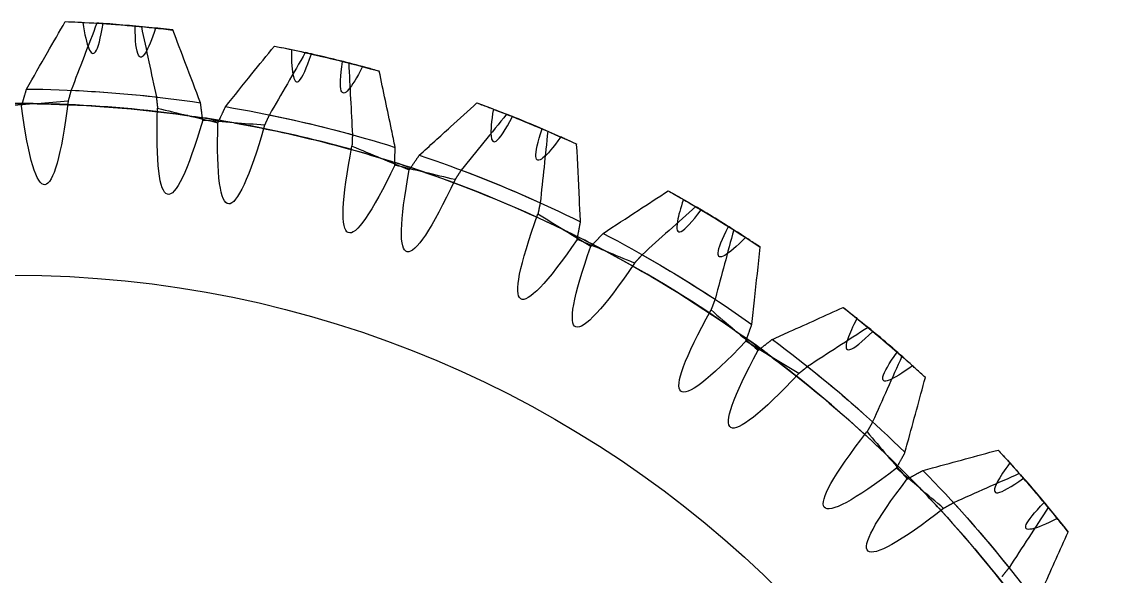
# Model space of a CAD drawing. Header units: millimetres. Extents: x -3 to 292, y -52 to 113.
# Drawn here: x 57.01 to 81.83, y 66.18 to 78.96 of the extents above; entities that cross this region are included whole.
import ezdxf

# ---------------------------------------------------------------- set-up
doc = ezdxf.new("R2010")
doc.units = ezdxf.units.MM
doc.layers.add('pieza3', color=163, linetype='Continuous')

msp = doc.modelspace()

# ---------------------------------------------------------------- linework, layer by layer
at = {"layer": 'pieza3'}
msp.add_circle((56.835, 48.121, -45.285), 25, dxfattribs=at)
at = {"layer": 'pieza3', "extrusion": (-4.07889e-32, -2.22045e-16, -1)}
for centre, radius, start, end in [((-56.835, 48.121, 76.952), 30.864, 92.195, 95.4522), ((-56.835, 48.121, 75.615), 30.864, 92.9406, 95.186), ((-56.835, 48.121, 68.856), 30.864, 93.5478, 96.805), ((-56.835, 48.121, 76.952), 30.864, 101.195, 104.4522), ((-56.835, 48.121, 75.615), 30.864, 101.9406, 104.186), ((-56.835, 48.121, 68.856), 30.864, 102.5478, 105.805), ((-56.835, 48.121, 78.254), 29.289, 90.5701, 96.4243), ((-56.835, 48.121, 67.554), 29.289, 92.5757, 98.4299), ((-56.835, 48.121, 78.254), 29.289, 99.5701, 105.4243), ((-56.835, 48.121, 76.952), 30.864, 110.195, 113.4522), ((-56.835, 48.121, 67.554), 29.289, 101.5757, 107.4299), ((-56.835, 48.121, 75.615), 30.864, 110.9406, 113.186), ((-56.835, 48.121, 68.856), 30.864, 111.5478, 114.805), ((-56.835, 48.121, 78.254), 29.289, 108.5701, 114.4243), ((-56.835, 48.121, 67.554), 29.289, 110.5757, 116.4299), ((-56.835, 48.121, 76.952), 30.864, 119.195, 122.4522), ((-56.835, 48.121, 75.615), 30.864, 119.9406, 122.186), ((-56.835, 48.121, 68.856), 30.864, 120.5478, 123.805), ((-56.835, 48.121, 78.254), 29.289, 117.5701, 123.4243), ((-56.835, 48.121, 67.554), 29.289, 119.5757, 125.4299), ((-56.835, 48.121, 76.952), 30.864, 128.195, 131.4522), ((-56.835, 48.121, 75.615), 30.864, 128.9406, 131.186), ((-56.835, 48.121, 68.856), 30.864, 129.5478, 132.805), ((-56.835, 48.121, 78.254), 29.289, 126.5701, 132.4243), ((-56.835, 48.121, 67.554), 29.289, 128.5757, 134.4299), ((-56.835, 48.121, 76.952), 30.864, 137.195, 140.4522), ((-56.835, 48.121, 75.615), 30.864, 137.9406, 140.186), ((-56.835, 48.121, 78.254), 29.289, 135.5701, 141.4243), ((-56.835, 48.121, 68.856), 30.864, 138.5478, 141.805), ((-56.835, 48.121, 67.554), 29.289, 137.5757, 143.4299)]:
    msp.add_arc(centre, radius, start, end, dxfattribs=at)
at = {"layer": 'pieza3'}
for start, end in [(83.9406, 86.186), (74.9406, 77.186), (65.9406, 68.186), (56.9406, 59.186), (47.9406, 50.186), (38.9406, 41.186)]:
    msp.add_arc((56.835, 48.121, -70.193), 30.864, start, end, dxfattribs=at)
at = {"layer": 'pieza3', "extrusion": (0.995037, -4.25822e-16, -0.099504)}
msp.add_arc((83.885, -66.887, 64.515), 8.68, 141.1274, 217.6819, dxfattribs=at)
at = {"layer": 'pieza3', "extrusion": (0.982787, -0.155658, -0.099504)}
for centre, start, end in [((92.184, -67.705, 54.912), 142.3181, 218.8726), ((92.184, -67.705, 56.328), 141.1274, 217.6819)]:
    msp.add_arc(centre, 8.68, start, end, dxfattribs=at)
at = {"layer": 'pieza3', "extrusion": (0.946337, -0.307483, -0.099504)}
for centre, start, end in [((99.093, -68.643, 45.535), 142.3181, 218.8726), ((99.093, -68.643, 46.951), 141.1274, 217.6819)]:
    msp.add_arc(centre, 8.68, start, end, dxfattribs=at)
at = {"layer": 'pieza3', "extrusion": (0.886585, -0.451737, -0.099504)}
for centre, start, end in [((104.443, -69.677, 35.197), 142.3181, 218.8726), ((104.443, -69.677, 36.613), 141.1274, 217.6819)]:
    msp.add_arc(centre, 8.68, start, end, dxfattribs=at)
at = {"layer": 'pieza3', "extrusion": (0.805002, -0.584868, -0.099504)}
for centre, start, end in [((108.101, -70.781, 24.154), 142.3181, 218.8726), ((108.101, -70.781, 25.57), 141.1274, 217.6819)]:
    msp.add_arc(centre, 8.68, start, end, dxfattribs=at)
at = {"layer": 'pieza3', "extrusion": (0.703598, -0.703598, -0.099504)}
for centre, start, end in [((109.979, -71.929, 12.677), 142.3181, 218.8726), ((109.979, -71.929, 14.093), 141.1274, 217.6819)]:
    msp.add_arc(centre, 8.68, start, end, dxfattribs=at)
at = {"layer": 'pieza3', "extrusion": (-4.07889e-32, -2.22045e-16, -1)}
for start_param, end_param in [(-2.238818, -2.228469), (-2.24925, -2.238818)]:
    msp.add_ellipse((3.335, 83.885, -67.554), major_axis=(-87.233, 0), ratio=0.099504, start_param=start_param, end_param=end_param, dxfattribs=at)
at = {"layer": 'pieza3'}
for centre, major_axis, start_param, end_param in [((115.271, 75.076, -78.254), (-86.159, 13.646), 0.892342, 0.902775), ((115.271, 75.076, -78.254), (-86.159, 13.646), 0.902775, 0.913123), ((118.768, 65.602, -78.254), (-82.963, 26.956), 0.892342, 0.902775), ((118.768, 65.602, -78.254), (-82.963, 26.956), 0.902775, 0.913123), ((120.74, 55.699, -78.254), (-77.725, 39.603), 0.892342, 0.902775), ((120.74, 55.699, -78.254), (-77.725, 39.603), 0.902775, 0.913123), ((121.139, 45.608, -78.254), (-70.573, 51.274), 0.892342, 0.902775), ((121.139, 45.608, -78.254), (-70.573, 51.274), 0.902775, 0.913123), ((119.954, 35.58, -78.254), (-61.683, 61.683), 0.892342, 0.902775), ((119.954, 35.58, -78.254), (-61.683, 61.683), 0.902775, 0.913123)]:
    msp.add_ellipse(centre, major_axis=major_axis, ratio=0.099504, start_param=start_param, end_param=end_param, dxfattribs=at)
at = {"layer": 'pieza3', "extrusion": (-1.25704e-17, -2.20054e-16, -1)}
for start_param, end_param in [(-2.238818, -2.228469), (-2.24925, -2.238818)]:
    msp.add_ellipse((9.588, 91.814, -67.554), major_axis=(-86.159, 13.646), ratio=0.099504, start_param=start_param, end_param=end_param, dxfattribs=at)
at = {"layer": 'pieza3', "extrusion": (1.21042e-17, -2.25977e-16, -1)}
for start_param, end_param in [(-2.238818, -2.228469), (-2.24925, -2.238818)]:
    msp.add_ellipse((17.005, 98.667, -67.554), major_axis=(-82.963, 26.956), ratio=0.099504, start_param=start_param, end_param=end_param, dxfattribs=at)
at = {"layer": 'pieza3', "extrusion": (-4.93038e-32, -2.22045e-16, -1)}
for start_param, end_param in [(-2.238818, -2.228469), (-2.24925, -2.238818)]:
    msp.add_ellipse((25.403, 104.275, -67.554), major_axis=(-77.725, 39.603), ratio=0.099504, start_param=start_param, end_param=end_param, dxfattribs=at)
at = {"layer": 'pieza3', "extrusion": (-1.02964e-17, -2.14564e-16, -1)}
for start_param, end_param in [(-2.238818, -2.228469), (-2.24925, -2.238818)]:
    msp.add_ellipse((34.574, 108.501, -67.554), major_axis=(-70.573, 51.274), ratio=0.099504, start_param=start_param, end_param=end_param, dxfattribs=at)
at = {"layer": 'pieza3', "extrusion": (8.99943e-18, -2.31044e-16, -1)}
for start_param, end_param in [(-2.238818, -2.228469), (-2.24925, -2.238818)]:
    msp.add_ellipse((44.294, 111.24, -67.554), major_axis=(-61.683, 61.683), ratio=0.099504, start_param=start_param, end_param=end_param, dxfattribs=at)
at = {"layer": 'pieza3'}
for points, knots in [([(57.126, 77.408, -78.254), (57.286, 77.688, -78.021), (57.446, 77.968, -77.787), (57.743, 78.486, -77.353), (57.88, 78.725, -77.152), (58.017, 78.962, -76.952)], [3.0103831, 3.0103831, 3.0103831, 3.0103831, 3.1194187, 3.1194187, 3.2125361, 3.2125361, 3.2125361, 3.2125361]), ([(58.017, 78.962, -76.952), (58.119, 78.959, -76.642), (58.216, 78.954, -76.332), (58.344, 78.948, -75.888), (58.381, 78.946, -75.753), (58.418, 78.944, -75.615)], [3.3144464, 3.3144464, 3.3144464, 3.3144464, 3.4116582, 3.4116582, 3.4529807, 3.4529807, 3.4529807, 3.4529807]), ([(58.418, 78.944, -75.615), (58.462, 78.66, -75.105), (58.509, 78.456, -74.555), (58.608, 78.225, -73.41), (58.659, 78.2, -72.822), (58.771, 78.348, -71.523), (58.832, 78.569, -70.827), (58.888, 78.917, -70.193)], [-0.5692939, -0.5692939, -0.5692939, -0.5692939, -0.3937168, -0.3937168, -0.2177058, -0.2177058, -0.0000007, -0.0000007, -0.0000007, -0.0000007]), ([(59.624, 78.859, -75.615), (59.657, 78.856, -76.022), (59.701, 78.852, -76.429), (59.757, 78.846, -76.874), (59.762, 78.846, -76.913), (59.767, 78.845, -76.952)], [4.7224227, 4.7224227, 4.7224227, 4.7224227, 4.844995, 4.844995, 4.8566515, 4.8566515, 4.8566515, 4.8566515]), ([(60.093, 78.813, -70.193), (60.005, 78.539, -70.702), (59.926, 78.345, -71.252), (59.793, 78.132, -72.396), (59.739, 78.115, -72.982), (59.651, 78.278, -74.282), (59.625, 78.506, -74.979), (59.624, 78.859, -75.615)], [-0.5692954, -0.5692954, -0.5692954, -0.5692954, -0.3937736, -0.3937736, -0.2181643, -0.2181643, -0.0000007, -0.0000007, -0.0000007, -0.0000007]), ([(60.492, 78.768, -68.856), (60.39, 78.78, -69.165), (60.294, 78.791, -69.476), (60.167, 78.805, -69.92), (60.129, 78.809, -70.055), (60.093, 78.813, -70.193)], [3.877219, 3.877219, 3.877219, 3.877219, 3.9744308, 3.9744308, 4.0157533, 4.0157533, 4.0157533, 4.0157533]), ([(61.128, 77.093, -67.554), (61.014, 77.394, -67.786), (60.9, 77.696, -68.02), (60.687, 78.255, -68.455), (60.59, 78.512, -68.655), (60.492, 78.768, -68.856)], [3.8067412, 3.8067412, 3.8067412, 3.8067412, 3.9157768, 3.9157768, 4.0088942, 4.0088942, 4.0088942, 4.0088942]), ([(61.704, 77.002, -78.254), (61.906, 77.253, -78.021), (62.108, 77.505, -77.787), (62.482, 77.97, -77.353), (62.655, 78.184, -77.152), (62.827, 78.398, -76.952)], [3.0244205, 3.0244205, 3.0244205, 3.0244205, 3.133456, 3.133456, 3.2265734, 3.2265734, 3.2265734, 3.2265734]), ([(62.827, 78.398, -76.952), (62.927, 78.378, -76.642), (63.022, 78.359, -76.332), (63.148, 78.333, -75.888), (63.184, 78.325, -75.753), (63.22, 78.317, -75.615)], [3.3252855, 3.3252855, 3.3252855, 3.3252855, 3.4224973, 3.4224973, 3.4638198, 3.4638198, 3.4638198, 3.4638198]), ([(63.22, 78.317, -75.615), (63.219, 78.029, -75.105), (63.234, 77.821, -74.555), (63.295, 77.578, -73.412), (63.341, 77.544, -72.825), (63.476, 77.672, -71.526), (63.57, 77.881, -70.828), (63.68, 78.216, -70.193)], [-0.5692955, -0.5692955, -0.5692955, -0.5692955, -0.3937772, -0.3937772, -0.2181945, -0.2181945, -0.0000007, -0.0000007, -0.0000007, -0.0000007]), ([(64.854, 77.925, -70.193), (64.724, 77.668, -70.702), (64.616, 77.489, -71.252), (64.451, 77.3, -72.395), (64.395, 77.291, -72.981), (64.334, 77.466, -74.281), (64.344, 77.695, -74.979), (64.399, 78.044, -75.615)], [-0.569296, -0.569296, -0.569296, -0.569296, -0.3937965, -0.3937965, -0.2183533, -0.2183533, -0.0000007, -0.0000007, -0.0000007, -0.0000007]), ([(65.241, 77.818, -68.856), (65.142, 77.846, -69.165), (65.049, 77.872, -69.476), (64.926, 77.906, -69.92), (64.889, 77.916, -70.055), (64.854, 77.925, -70.193)], [4.5066654, 4.5066654, 4.5066654, 4.5066654, 4.6038772, 4.6038772, 4.6451997, 4.6451997, 4.6451997, 4.6451997]), ([(65.608, 76.064, -67.554), (65.58, 76.199, -67.653), (65.552, 76.333, -67.752), (65.43, 76.919, -68.185), (65.335, 77.371, -68.521), (65.241, 77.818, -68.856)], [4.7001453, 4.7001453, 4.7001453, 4.7001453, 4.7463244, 4.7463244, 4.901825, 4.901825, 4.901825, 4.901825]), ([(60.835, 76.798, -78.254), (59.857, 76.935, -78.254), (58.871, 77.021, -78.254), (57.884, 77.057, -78.254), (57.599, 77.067, -78.254), (57.314, 77.073, -78.254), (57.029, 77.075, -78.254)], [0.7279411, 0.7279411, 0.7279411, 0.7279411, 0.74423123, 0.74423123, 0.74423123, 0.74893288, 0.74893288, 0.74893288, 0.74893288]), ([(57.37, 77.071, -67.554), (57.541, 77.068, -67.554), (57.713, 77.062, -67.554), (57.884, 77.056, -67.554), (58.985, 77.016, -67.554), (60.083, 76.914, -67.554), (61.172, 76.749, -67.554)], [-0.7470589, -0.7470589, -0.7470589, -0.7470589, -0.74423123, -0.74423123, -0.74423123, -0.72606712, -0.72606712, -0.72606712, -0.72606712]), ([(66.162, 75.884, -78.254), (66.401, 76.101, -78.021), (66.64, 76.318, -77.787), (67.082, 76.719, -77.353), (67.286, 76.904, -77.152), (67.49, 77.088, -76.952)], [3.3441669, 3.3441669, 3.3441669, 3.3441669, 3.4532025, 3.4532025, 3.5463199, 3.5463199, 3.5463199, 3.5463199]), ([(67.49, 77.088, -76.952), (67.586, 77.052, -76.642), (67.676, 77.018, -76.332), (67.796, 76.973, -75.888), (67.831, 76.96, -75.753), (67.866, 76.947, -75.615)], [3.5595154, 3.5595154, 3.5595154, 3.5595154, 3.6567271, 3.6567271, 3.6980497, 3.6980497, 3.6980497, 3.6980497]), ([(67.866, 76.947, -75.615), (67.819, 76.662, -75.105), (67.802, 76.454, -74.555), (67.824, 76.204, -73.412), (67.864, 76.164, -72.827), (68.016, 76.269, -71.527), (68.143, 76.46, -70.829), (68.304, 76.775, -70.193)], [-0.569296, -0.569296, -0.569296, -0.569296, -0.3937975, -0.3937975, -0.218361, -0.218361, -0.0000007, -0.0000007, -0.0000007, -0.0000007]), ([(65.272, 75.819, -78.254), (64.812, 75.959, -78.254), (64.349, 76.088, -78.254), (63.883, 76.205, -78.254), (63.114, 76.398, -78.254), (62.338, 76.559, -78.254), (61.556, 76.688, -78.254)], [0.7029411, 0.7029411, 0.7029411, 0.7029411, 0.71086563, 0.71086563, 0.71086563, 0.72393288, 0.72393288, 0.72393288, 0.72393288]), ([(61.892, 76.631, -67.554), (62.56, 76.512, -67.554), (63.224, 76.37, -67.554), (63.883, 76.204, -67.554), (64.459, 76.06, -67.554), (65.031, 75.898, -67.554), (65.597, 75.718, -67.554)], [-0.7220589, -0.7220589, -0.7220589, -0.7220589, -0.71086563, -0.71086563, -0.71086563, -0.70106712, -0.70106712, -0.70106712, -0.70106712]), ([(69.418, 76.304, -70.193), (69.242, 76.06, -70.724), (69.103, 75.897, -71.299), (68.909, 75.743, -72.497), (68.855, 75.754, -73.111), (68.839, 75.965, -74.382), (68.886, 76.18, -75.025), (68.987, 76.492, -75.615)], [-2.3389617, -2.3389617, -2.3389617, -2.3389617, -2.1559748, -2.1559748, -1.9721297, -1.9721297, -1.769579, -1.769579, -1.769579, -1.769579]), ([(69.783, 76.138, -68.856), (69.69, 76.181, -69.165), (69.602, 76.221, -69.476), (69.486, 76.273, -69.92), (69.451, 76.289, -70.055), (69.418, 76.304, -70.193)], [5.02563, 5.02563, 5.02563, 5.02563, 5.1228417, 5.1228417, 5.1641643, 5.1641643, 5.1641643, 5.1641643]), ([(69.871, 74.348, -67.554), (69.863, 74.521, -67.679), (69.854, 74.694, -67.804), (69.826, 75.292, -68.238), (69.805, 75.716, -68.547), (69.783, 76.138, -68.856)], [5.4603216, 5.4603216, 5.4603216, 5.4603216, 5.5187128, 5.5187128, 5.6619401, 5.6619401, 5.6619401, 5.6619401]), ([(69.501, 74.158, -78.254), (69.492, 74.163, -78.254), (69.482, 74.168, -78.254), (69.473, 74.172, -78.254), (68.337, 74.723, -78.254), (67.165, 75.2, -78.254), (65.967, 75.598, -78.254)], [0.6779411, 0.6779411, 0.6779411, 0.6779411, 0.67811559, 0.67811559, 0.67811559, 0.69893288, 0.69893288, 0.69893288, 0.69893288]), ([(66.29, 75.489, -67.554), (67.375, 75.113, -67.554), (68.439, 74.673, -67.554), (69.472, 74.172, -67.554), (69.584, 74.118, -67.554), (69.696, 74.063, -67.554), (69.807, 74.007, -67.554)], [-0.6970589, -0.6970589, -0.6970589, -0.6970589, -0.67811559, -0.67811559, -0.67811559, -0.67606712, -0.67606712, -0.67606712, -0.67606712]), ([(70.39, 74.083, -78.254), (70.66, 74.26, -78.021), (70.93, 74.437, -77.787), (71.43, 74.764, -77.353), (71.66, 74.914, -77.152), (71.89, 75.064, -76.952)], [3.9422605, 3.9422605, 3.9422605, 3.9422605, 4.051296, 4.051296, 4.1444134, 4.1444134, 4.1444134, 4.1444134]), ([(71.89, 75.064, -76.952), (71.979, 75.014, -76.642), (72.064, 74.967, -76.332), (72.175, 74.903, -75.888), (72.207, 74.884, -75.753), (72.239, 74.866, -75.615)], [3.9709302, 3.9709302, 3.9709302, 3.9709302, 4.0681419, 4.0681419, 4.1094644, 4.1094644, 4.1094644, 4.1094644]), ([(72.239, 74.866, -75.615), (72.171, 74.659, -75.229), (72.125, 74.492, -74.819), (72.068, 74.166, -73.692), (72.098, 74.084, -72.96), (72.284, 74.175, -71.52), (72.438, 74.344, -70.826), (72.645, 74.628, -70.193)], [-0.5696981, -0.5696981, -0.5696981, -0.5696981, -0.4362609, -0.4362609, -0.2173456, -0.2173456, -0.0000007, -0.0000007, -0.0000007, -0.0000007]), ([(72.645, 74.628, -70.193), (72.616, 74.646, -69.766), (72.576, 74.669, -69.34), (72.526, 74.699, -68.894), (72.524, 74.7, -68.875), (72.522, 74.701, -68.856)], [4.8163136, 4.8163136, 4.8163136, 4.8163136, 4.9448151, 4.9448151, 4.9506011, 4.9506011, 4.9506011, 4.9506011]), ([(73.671, 73.988, -70.193), (73.46, 73.775, -70.724), (73.297, 73.636, -71.299), (73.082, 73.514, -72.496), (73.03, 73.534, -73.109), (73.047, 73.743, -74.38), (73.127, 73.949, -75.024), (73.275, 74.242, -75.615)], [-2.3389615, -2.3389615, -2.3389615, -2.3389615, -2.1559445, -2.1559445, -1.9724247, -1.9724247, -1.7695775, -1.7695775, -1.7695775, -1.7695775]), ([(73.396, 74.165, -76.952), (73.257, 73.644, -77.377), (73.116, 73.118, -77.805), (72.972, 72.581, -78.241), (72.97, 72.573, -78.247), (72.968, 72.565, -78.254)], [6.7274747, 6.7274747, 6.7274747, 6.7274747, 6.9220935, 6.9220935, 6.924977, 6.924977, 6.924977, 6.924977]), ([(74.007, 73.767, -68.856), (73.922, 73.824, -69.165), (73.841, 73.877, -69.476), (73.734, 73.948, -69.92), (73.702, 73.968, -70.055), (73.671, 73.988, -70.193)], [5.3663864, 5.3663864, 5.3663864, 5.3663864, 5.4635982, 5.4635982, 5.5049207, 5.5049207, 5.5049207, 5.5049207]), ([(73.813, 71.986, -67.554), (73.834, 72.172, -67.689), (73.854, 72.359, -67.825), (73.919, 72.953, -68.258), (73.963, 73.361, -68.557), (74.007, 73.767, -68.856)], [5.9215339, 5.9215339, 5.9215339, 5.9215339, 5.9846727, 5.9846727, 6.1231347, 6.1231347, 6.1231347, 6.1231347]), ([(74.285, 71.643, -78.254), (74.417, 71.703, -78.149), (74.55, 71.763, -78.044), (75.096, 72.008, -77.61), (75.509, 72.194, -77.281), (75.919, 72.377, -76.952)], [4.8359641, 4.8359641, 4.8359641, 4.8359641, 4.8848708, 4.8848708, 5.0376281, 5.0376281, 5.0376281, 5.0376281]), ([(75.919, 72.377, -76.952), (76, 72.314, -76.642), (76.076, 72.254, -76.332), (76.175, 72.174, -75.888), (76.205, 72.15, -75.753), (76.233, 72.127, -75.615)], [4.5959622, 4.5959622, 4.5959622, 4.5959622, 4.693174, 4.693174, 4.7344965, 4.7344965, 4.7344965, 4.7344965]), ([(76.233, 72.127, -75.615), (76.134, 71.934, -75.231), (76.063, 71.777, -74.823), (75.955, 71.463, -73.698), (75.971, 71.377, -72.965), (76.169, 71.437, -71.523), (76.347, 71.58, -70.827), (76.597, 71.828, -70.193)], [-0.5697013, -0.5697013, -0.5697013, -0.5697013, -0.4370328, -0.4370328, -0.2177425, -0.2177425, -0.0000007, -0.0000007, -0.0000007, -0.0000007]), ([(76.927, 68.97, -78.254), (76.262, 69.611, -78.254), (75.566, 70.22, -78.254), (74.843, 70.795, -78.254), (74.569, 71.012, -78.254), (74.292, 71.224, -78.254), (74.011, 71.431, -78.254)], [0.6279411, 0.6279411, 0.6279411, 0.6279411, 0.6431741, 0.6431741, 0.6431741, 0.64893288, 0.64893288, 0.64893288, 0.64893288]), ([(77.511, 71.036, -70.193), (77.269, 70.859, -70.724), (77.086, 70.746, -71.3), (76.854, 70.66, -72.496), (76.807, 70.687, -73.109), (76.855, 70.891, -74.379), (76.967, 71.082, -75.024), (77.159, 71.348, -75.615)], [-2.3389614, -2.3389614, -2.3389614, -2.3389614, -2.1559286, -2.1559286, -1.9725755, -1.9725755, -1.7695768, -1.7695768, -1.7695768, -1.7695768]), ([(74.284, 71.227, -67.554), (74.472, 71.085, -67.554), (74.658, 70.941, -67.554), (74.842, 70.794, -67.554), (75.655, 70.149, -67.554), (76.433, 69.46, -67.554), (77.171, 68.732, -67.554)], [-0.6470589, -0.6470589, -0.6470589, -0.6470589, -0.6431741, -0.6431741, -0.6431741, -0.62606712, -0.62606712, -0.62606712, -0.62606712]), ([(77.807, 70.765, -68.856), (77.732, 70.835, -69.165), (77.661, 70.9, -69.476), (77.566, 70.986, -69.92), (77.538, 71.011, -70.055), (77.511, 71.036, -70.193)], [5.4664417, 5.4664417, 5.4664417, 5.4664417, 5.5636534, 5.5636534, 5.6049759, 5.6049759, 5.6049759, 5.6049759]), ([(77.338, 69.036, -67.554), (77.358, 69.111, -67.61), (77.378, 69.185, -67.665), (77.536, 69.764, -68.099), (77.673, 70.267, -68.478), (77.807, 70.765, -68.856)], [5.9864948, 5.9864948, 5.9864948, 5.9864948, 6.0125483, 6.0125483, 6.1883255, 6.1883255, 6.1883255, 6.1883255]), ([(77.75, 68.624, -78.254), (77.825, 68.644, -78.198), (77.899, 68.664, -78.142), (78.478, 68.822, -77.708), (78.981, 68.959, -77.329), (79.479, 69.093, -76.952)], [5.9864948, 5.9864948, 5.9864948, 5.9864948, 6.0125483, 6.0125483, 6.1883255, 6.1883255, 6.1883255, 6.1883255]), ([(79.479, 69.093, -76.952), (79.549, 69.018, -76.642), (79.614, 68.947, -76.332), (79.7, 68.852, -75.888), (79.725, 68.824, -75.753), (79.75, 68.797, -75.615)], [5.4664417, 5.4664417, 5.4664417, 5.4664417, 5.5636534, 5.5636534, 5.6049759, 5.6049759, 5.6049759, 5.6049759]), ([(79.75, 68.797, -75.615), (79.622, 68.622, -75.232), (79.528, 68.478, -74.826), (79.371, 68.185, -73.701), (79.373, 68.098, -72.967), (79.578, 68.125, -71.524), (79.777, 68.238, -70.828), (80.062, 68.445, -70.193)], [-0.5697029, -0.5697029, -0.5697029, -0.5697029, -0.4373672, -0.4373672, -0.2179137, -0.2179137, -0.0000007, -0.0000007, -0.0000007, -0.0000007]), ([(79.941, 65.57, -78.254), (79.387, 66.305, -78.254), (78.797, 67.013, -78.254), (78.175, 67.691, -78.254), (77.937, 67.951, -78.254), (77.694, 68.206, -78.254), (77.446, 68.457, -78.254)], [0.6029411, 0.6029411, 0.6029411, 0.6029411, 0.61811888, 0.61811888, 0.61811888, 0.62393288, 0.62393288, 0.62393288, 0.62393288]), ([(77.684, 68.213, -67.554), (77.85, 68.041, -67.554), (78.013, 67.867, -67.554), (78.174, 67.691, -67.554), (78.873, 66.928, -67.554), (79.532, 66.129, -67.554), (80.145, 65.297, -67.554)], [-0.6220589, -0.6220589, -0.6220589, -0.6220589, -0.61811888, -0.61811888, -0.61811888, -0.60106712, -0.60106712, -0.60106712, -0.60106712]), ([(80.841, 67.519, -70.193), (80.574, 67.382, -70.724), (80.376, 67.3, -71.299), (80.134, 67.251, -72.496), (80.091, 67.285, -73.109), (80.171, 67.479, -74.38), (80.311, 67.651, -75.024), (80.542, 67.883, -75.615)], [-2.3389614, -2.3389614, -2.3389614, -2.3389614, -2.1559415, -2.1559415, -1.9724539, -1.9724539, -1.7695774, -1.7695774, -1.7695774, -1.7695774]), ([(81.091, 67.205, -68.856), (81.028, 67.286, -69.165), (80.968, 67.362, -69.476), (80.888, 67.461, -69.92), (80.864, 67.491, -70.055), (80.841, 67.519, -70.193)], [4.5959622, 4.5959622, 4.5959622, 4.5959622, 4.693174, 4.693174, 4.7344965, 4.7344965, 4.7344965, 4.7344965]), ([(80.357, 65.571, -67.554), (80.417, 65.703, -67.659), (80.477, 65.836, -67.764), (80.722, 66.382, -68.197), (80.908, 66.795, -68.527), (81.091, 67.205, -68.856)], [4.8359641, 4.8359641, 4.8359641, 4.8359641, 4.8848708, 4.8848708, 5.0376281, 5.0376281, 5.0376281, 5.0376281])]:
    msp.add_open_spline(points, degree=3, knots=knots, dxfattribs=at)
for points in [[(58.745, 78.926, -68.856), (58.547, 78.412, -68.422), (58.349, 77.897, -67.988), (58.151, 77.38, -67.554)], [(58.888, 78.917, -70.193), (58.852, 78.919, -69.747), (58.803, 78.922, -69.302), (58.745, 78.926, -68.856)], [(59.767, 78.845, -76.952), (59.881, 78.309, -77.384), (59.996, 77.769, -77.818), (60.112, 77.225, -78.254)], [(63.54, 78.248, -68.856), (63.265, 77.772, -68.422), (62.989, 77.293, -67.988), (62.712, 76.813, -67.554)], [(63.68, 78.216, -70.193), (63.645, 78.224, -69.747), (63.597, 78.235, -69.302), (63.54, 78.248, -68.856)], [(64.399, 78.044, -75.615), (64.433, 78.035, -76.061), (64.481, 78.023, -76.506), (64.538, 78.008, -76.952)], [(64.538, 78.008, -76.952), (64.566, 77.459, -77.385), (64.595, 76.908, -77.819), (64.624, 76.354, -78.254)], [(56.3, 77.071, -78.254), (56.543, 77.075, -78.254), (56.786, 77.077, -78.254), (57.029, 77.075, -78.254)], [(57.37, 77.071, -67.554), (57.127, 77.075, -67.554), (56.884, 77.077, -67.554), (56.641, 77.075, -67.554)], [(60.835, 76.798, -78.254), (61.076, 76.765, -78.254), (61.316, 76.728, -78.254), (61.556, 76.688, -78.254)], [(61.892, 76.631, -67.554), (61.653, 76.673, -67.554), (61.413, 76.713, -67.554), (61.172, 76.749, -67.554)], [(68.17, 76.828, -68.856), (67.824, 76.4, -68.421), (67.476, 75.971, -67.987), (67.128, 75.541, -67.554)], [(68.304, 76.775, -70.193), (68.27, 76.788, -69.747), (68.225, 76.807, -69.302), (68.17, 76.828, -68.856)], [(68.987, 76.492, -75.615), (69.02, 76.478, -76.061), (69.065, 76.459, -76.506), (69.118, 76.435, -76.952)], [(69.118, 76.435, -76.952), (69.061, 75.887, -77.386), (69.003, 75.338, -77.82), (68.945, 74.788, -78.254)], [(65.272, 75.819, -78.254), (65.504, 75.748, -78.254), (65.736, 75.675, -78.254), (65.967, 75.598, -78.254)], [(66.29, 75.489, -67.554), (66.06, 75.568, -67.554), (65.829, 75.644, -67.554), (65.597, 75.718, -67.554)], [(72.522, 74.701, -68.856), (72.114, 74.334, -68.423), (71.703, 73.964, -67.989), (71.291, 73.593, -67.554)], [(73.275, 74.242, -75.615), (73.306, 74.223, -76.061), (73.347, 74.197, -76.507), (73.396, 74.165, -76.952)], [(69.501, 74.158, -78.254), (69.72, 74.052, -78.254), (69.937, 73.943, -78.254), (70.153, 73.831, -78.254)], [(70.455, 73.673, -67.554), (70.24, 73.787, -67.554), (70.024, 73.899, -67.554), (69.807, 74.007, -67.554)], [(73.418, 71.856, -78.254), (72.375, 72.585, -78.254), (71.283, 73.246, -78.254), (70.153, 73.831, -78.254)], [(70.455, 73.673, -67.554), (71.578, 73.074, -67.554), (72.662, 72.401, -67.554), (73.697, 71.659, -67.554)], [(73.418, 71.856, -78.254), (73.618, 71.717, -78.254), (73.815, 71.575, -78.254), (74.011, 71.431, -78.254)], [(76.487, 71.92, -68.856), (76.025, 71.62, -68.422), (75.562, 71.32, -67.988), (75.097, 71.018, -67.554)], [(76.597, 71.828, -70.193), (76.569, 71.851, -69.746), (76.532, 71.883, -69.301), (76.487, 71.92, -68.856)], [(74.284, 71.227, -67.554), (74.09, 71.374, -67.554), (73.894, 71.518, -67.554), (73.697, 71.659, -67.554)], [(77.267, 71.254, -76.952), (77.044, 70.753, -77.384), (76.819, 70.248, -77.818), (76.593, 69.741, -78.254)], [(77.159, 71.348, -75.615), (77.186, 71.325, -76.061), (77.223, 71.292, -76.507), (77.267, 71.254, -76.952)], [(76.927, 68.97, -78.254), (77.102, 68.801, -78.254), (77.275, 68.63, -78.254), (77.446, 68.457, -78.254)], [(77.684, 68.213, -67.554), (77.515, 68.388, -67.554), (77.344, 68.561, -67.554), (77.171, 68.732, -67.554)], [(79.968, 68.553, -68.856), (79.467, 68.33, -68.424), (78.962, 68.105, -67.989), (78.455, 67.879, -67.554)], [(80.062, 68.445, -70.193), (80.039, 68.472, -69.746), (80.006, 68.509, -69.301), (79.968, 68.553, -68.856)], [(80.634, 67.773, -76.952), (80.334, 67.311, -77.385), (80.034, 66.848, -77.82), (79.732, 66.383, -78.254)], [(80.542, 67.883, -75.615), (80.565, 67.855, -76.061), (80.597, 67.818, -76.506), (80.634, 67.773, -76.952)]]:
    msp.add_open_spline(points, degree=3, dxfattribs=at)
for points, weights in [([(57.029, 77.075, -78.254), (57.079, 77.244, -78.254), (57.126, 77.408, -78.254)], [1.07183956465, 1.08281795879, 1.09347096526]), ([(58.151, 77.38, -67.554), (58.117, 77.255, -67.554), (58.081, 77.127, -67.554)], [1.27873850844, 1.27053617366, 1.26212647728]), ([(60.112, 77.225, -78.254), (60.126, 77.097, -78.254), (60.141, 76.965, -78.254)], [1.06574573013, 1.06785355325, 1.06974519757]), ([(57.011, 77.016, -78.254), (57.02, 77.045, -78.254), (57.029, 77.075, -78.254)], [1.06801568435, 1.06993253368, 1.07183956465]), ([(61.172, 76.749, -67.554), (61.15, 76.924, -67.554), (61.128, 77.093, -67.554)], [1.4909550194, 1.50622623385, 1.52104482611]), ([(61.556, 76.688, -78.254), (61.632, 76.847, -78.254), (61.704, 77.002, -78.254)], [1.02979671151, 1.04034447869, 1.05057962152]), ([(61.18, 76.687, -67.554), (61.176, 76.718, -67.554), (61.172, 76.749, -67.554)], [1.48563590849, 1.48830229273, 1.4909550194]), ([(62.712, 76.813, -67.554), (62.658, 76.696, -67.554), (62.603, 76.575, -67.554)], [1.2396709767, 1.23171923653, 1.22356647]), ([(61.529, 76.632, -78.254), (61.543, 76.66, -78.254), (61.556, 76.688, -78.254)], [1.02612282273, 1.02796448374, 1.02979671151]), ([(64.624, 76.354, -78.254), (64.618, 76.225, -78.254), (64.613, 76.093, -78.254)], [1.09150225666, 1.09479624437, 1.09787403116]), ([(65.597, 75.718, -67.554), (65.602, 75.894, -67.554), (65.608, 76.064, -67.554)], [1.95757742269, 1.9776280508, 1.99708440009]), ([(65.596, 75.656, -67.554), (65.597, 75.687, -67.554), (65.597, 75.718, -67.554)], [1.95059359601, 1.95409447534, 1.95757742269]), ([(65.967, 75.598, -78.254), (66.066, 75.743, -78.254), (66.162, 75.884, -78.254)], [1.15545227629, 1.16728707966, 1.17877111234]), ([(65.932, 75.547, -78.254), (65.949, 75.572, -78.254), (65.967, 75.598, -78.254)], [1.15133010041, 1.15339648049, 1.15545227629]), ([(67.128, 75.541, -67.554), (67.057, 75.433, -67.554), (66.984, 75.322, -67.554)], [1.35643405052, 1.34773334579, 1.33881268027]), ([(68.945, 74.788, -78.254), (68.919, 74.661, -78.254), (68.893, 74.532, -78.254)], [2.45561963307, 2.43986831708, 2.42371879519]), ([(69.807, 74.007, -67.554), (69.839, 74.181, -67.554), (69.871, 74.348, -67.554)], [2.33835009365, 2.36230081333, 2.38554165973]), ([(69.795, 73.946, -67.554), (69.801, 73.977, -67.554), (69.807, 74.007, -67.554)], [2.33000782755, 2.33418967058, 2.33835009365]), ([(70.153, 73.831, -78.254), (70.274, 73.959, -78.254), (70.39, 74.083, -78.254)], [1.41516314124, 1.4296580519, 1.44372334918]), ([(70.11, 73.786, -78.254), (70.131, 73.809, -78.254), (70.153, 73.831, -78.254)], [1.4101144244, 1.41264526448, 1.41516314124]), ([(71.291, 73.593, -67.554), (71.204, 73.497, -67.554), (71.114, 73.4, -67.554)], [1.59776549452, 1.58751679442, 1.57700899896]), ([(72.968, 72.565, -78.254), (72.922, 72.444, -78.254), (72.876, 72.32, -78.254)], [2.68447569287, 2.66725640355, 2.6496017968]), ([(73.697, 71.659, -67.554), (73.756, 71.825, -67.554), (73.813, 71.986, -67.554)], [2.58463546885, 2.61110878427, 2.63679745942]), ([(73.676, 71.601, -67.554), (73.686, 71.63, -67.554), (73.697, 71.659, -67.554)], [2.57541455838, 2.58003685162, 2.58463546885]), ([(74.011, 71.431, -78.254), (74.15, 71.539, -78.254), (74.285, 71.643, -78.254)], [1.83510682193, 1.85390303607, 1.87214215086]), ([(73.961, 71.393, -78.254), (73.986, 71.412, -78.254), (74.011, 71.431, -78.254)], [1.82855991971, 1.83184177588, 1.83510682193]), ([(75.097, 71.018, -67.554), (74.996, 70.937, -67.554), (74.893, 70.855, -67.554)], [1.98799027348, 1.97523851724, 1.96216438638]), ([(76.593, 69.741, -78.254), (76.529, 69.628, -78.254), (76.464, 69.513, -78.254)], [2.54034536547, 2.52405058511, 2.50734385964]), ([(77.171, 68.732, -67.554), (77.256, 68.887, -67.554), (77.338, 69.036, -67.554)], [2.42952840378, 2.45441302388, 2.47856009092]), ([(77.142, 68.677, -67.554), (77.157, 68.705, -67.554), (77.171, 68.732, -67.554)], [2.42086085118, 2.42520575507, 2.42952840378]), ([(77.446, 68.457, -78.254), (77.601, 68.541, -78.254), (77.75, 68.624, -78.254)], [2.42952840378, 2.45441302388, 2.47856009092]), ([(77.391, 68.428, -78.254), (77.419, 68.442, -78.254), (77.446, 68.457, -78.254)], [2.42086085118, 2.42520575507, 2.42952840378]), ([(78.455, 67.879, -67.554), (78.342, 67.815, -67.554), (78.227, 67.75, -67.554)], [2.54034536547, 2.52405058511, 2.50734385964]), ([(79.732, 66.383, -78.254), (79.651, 66.282, -78.254), (79.569, 66.179, -78.254)], [1.98799027348, 1.97523851724, 1.96216438638])]:
    msp.add_rational_spline(points, weights, degree=2, dxfattribs=at)

doc.saveas('drawing.dxf')
